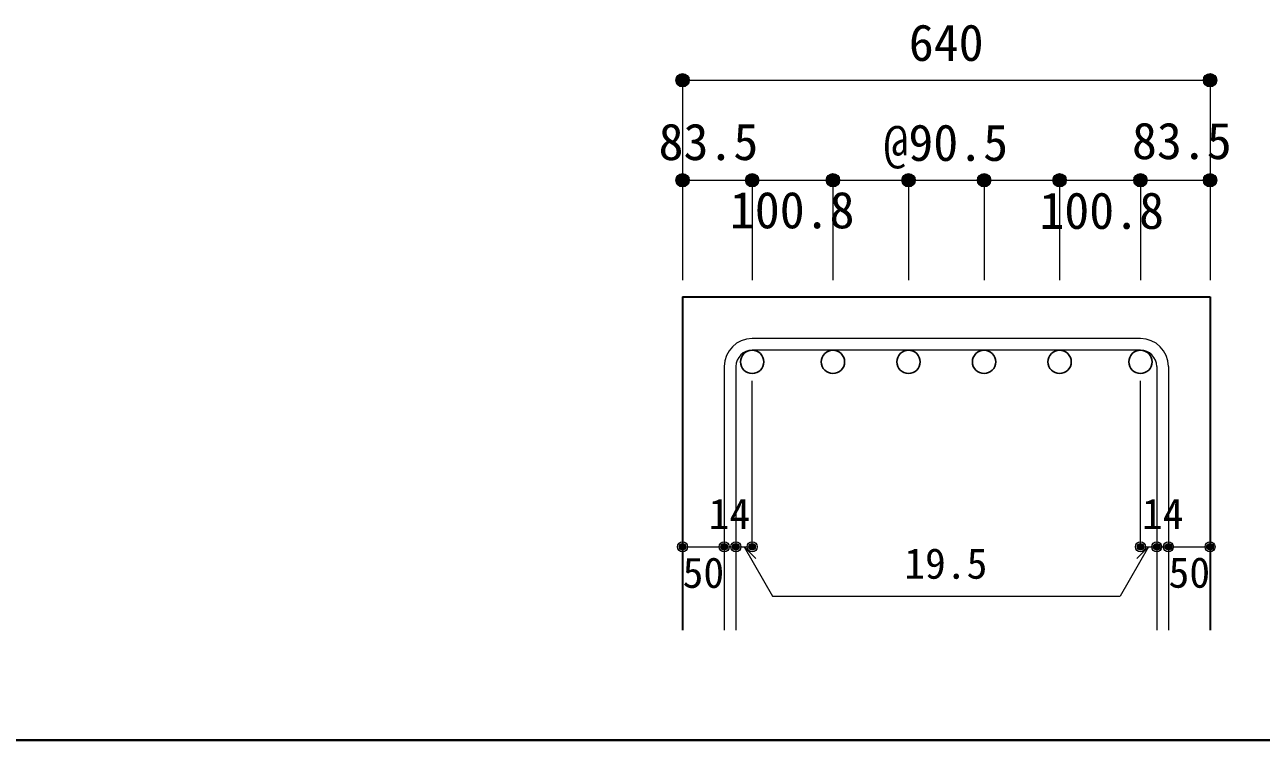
# Model space of a CAD drawing. Units: millimetres at full size, sheet at 1:20; details may follow other scales. Extents: x -3982 to 3969, y -2797 to 2801.
# Drawn here: x -628 to 856, y -2797 to -1938 of the extents above; entities that cross this region are included whole.
import ezdxf
from ezdxf.enums import TextEntityAlignment as Align

# ---------------------------------------------------------------- set-up
doc = ezdxf.new("R2010")
doc.units = ezdxf.units.MM
doc.header["$LTSCALE"] = 20
doc.header["$PDMODE"] = 32
doc.header["$PDSIZE"] = 12
for name, color, linetype, lineweight in [('6-1_躯体線', 2, 'Continuous', 35), ('6-5_梁主筋', 7, 'Continuous', 18), ('6-6_S.T.P.', 7, 'Continuous', 18), ('6-D_寸法', 4, 'Continuous', 9), ('F-0_枠', 6, 'Continuous', 40)]:
    doc.layers.add(name, color=color, linetype=linetype, lineweight=lineweight)
doc.styles.add('ＭＳ ゴシック', font='')
doc.styles.get('ＭＳ ゴシック').set_extended_font_data('MS Gothic')

msp = doc.modelspace()

# ---------------------------------------------------------------- linework, layer by layer
at = {"layer": '6-1_躯体線'}
for p, q in [((161.79, -2264.67), (161.79, -2664.67)), ((161.79, -2264.67), (794.79, -2264.67)), ((794.79, -2264.67), (794.79, -2664.67))]:
    msp.add_line(p, q, dxfattribs=at)
at = {"layer": '6-5_梁主筋', "color": 3, "lineweight": 25}
for centre in [(245.29, -2342.67), (342.29, -2342.67), (432.96, -2342.67), (523.62, -2342.67), (614.29, -2342.67), (711.29, -2342.67)]:
    msp.add_circle(centre, 14, dxfattribs=at)
at = {"layer": '6-6_S.T.P.'}
for p, q in [((711.29, -2314.67), (245.29, -2314.67)), ((711.29, -2328.67), (245.29, -2328.67)), ((211.79, -2348.17), (211.79, -2664.67)), ((225.79, -2348.17), (225.79, -2664.67)), ((730.79, -2348.17), (730.79, -2664.67)), ((744.79, -2348.17), (744.79, -2664.67))]:
    msp.add_line(p, q, dxfattribs=at)
for centre, radius, start, end in [((245.29, -2348.17), 33.5, 90, 180), ((711.29, -2348.17), 33.5, 0, 90), ((245.29, -2348.17), 19.5, 90, 180), ((711.29, -2348.17), 19.5, 0, 90)]:
    msp.add_arc(centre, radius, start, end, dxfattribs=at)
at = {"layer": '6-D_寸法'}
for p, q in [((161.79, -2004.67), (161.79, -2124.67)), ((161.79, -2004.67), (794.79, -2004.67)), ((794.79, -2004.67), (794.79, -2124.67)), ((161.79, -2124.67), (245.29, -2124.67)), ((161.79, -2124.67), (161.79, -2244.67)), ((245.29, -2124.67), (245.29, -2244.67)), ((245.29, -2124.67), (477.84, -2124.67)), ((342.29, -2124.67), (342.29, -2244.67)), ((432.96, -2124.67), (432.96, -2244.67)), ((477.84, -2124.67), (794.79, -2124.67)), ((523.62, -2124.67), (523.62, -2244.67)), ((614.29, -2124.67), (614.29, -2244.67)), ((711.29, -2124.67), (711.29, -2244.67)), ((794.79, -2124.67), (794.79, -2244.67)), ((245.29, -2564.67), (245.29, -2365.34)), ((711.29, -2564.67), (711.29, -2365.34)), ((161.79, -2564.67), (211.79, -2564.67)), ((211.79, -2564.67), (245.29, -2564.67)), ((235.54, -2564.67), (249.68, -2578.81)), ((235.54, -2564.67), (269.76, -2623.95)), ((721.04, -2564.67), (686.82, -2623.95)), ((721.04, -2564.67), (706.9, -2578.81)), ((711.29, -2564.67), (794.79, -2564.67)), ((730.79, -2564.67), (744.79, -2564.67)), ((269.76, -2623.95), (686.82, -2623.95))]:
    msp.add_line(p, q, dxfattribs=at)
for centre, radius in [((161.79, -2004.67), 8), ((161.79, -2004.67), 7.2), ((161.79, -2004.67), 6.4), ((161.79, -2004.67), 5.6), ((161.79, -2004.67), 4.8), ((161.79, -2004.67), 4), ((161.79, -2004.67), 3.2), ((161.79, -2004.67), 2.4), ((161.79, -2004.67), 1.6), ((794.79, -2004.67), 8), ((794.79, -2004.67), 7.2), ((794.79, -2004.67), 6.4), ((794.79, -2004.67), 5.6), ((794.79, -2004.67), 4.8), ((794.79, -2004.67), 4), ((794.79, -2004.67), 3.2), ((794.79, -2004.67), 2.4), ((794.79, -2004.67), 1.6), ((161.79, -2004.67), 0.8), ((794.79, -2004.67), 0.8), ((161.79, -2124.67), 8), ((161.79, -2124.67), 7.2), ((161.79, -2124.67), 6.4), ((161.79, -2124.67), 5.6), ((161.79, -2124.67), 4.8), ((161.79, -2124.67), 4), ((161.79, -2124.67), 3.2), ((245.29, -2124.67), 8), ((245.29, -2124.67), 7.2), ((245.29, -2124.67), 6.4), ((245.29, -2124.67), 5.6), ((245.29, -2124.67), 4.8), ((245.29, -2124.67), 4), ((245.29, -2124.67), 3.2), ((342.29, -2124.67), 8), ((342.29, -2124.67), 7.2), ((342.29, -2124.67), 6.4), ((342.29, -2124.67), 5.6), ((342.29, -2124.67), 4.8), ((342.29, -2124.67), 4), ((342.29, -2124.67), 3.2), ((432.96, -2124.67), 8), ((432.96, -2124.67), 7.2), ((432.96, -2124.67), 6.4), ((432.96, -2124.67), 5.6), ((432.96, -2124.67), 4.8), ((432.96, -2124.67), 4), ((432.96, -2124.67), 3.2), ((523.62, -2124.67), 8), ((523.62, -2124.67), 7.2), ((523.62, -2124.67), 6.4), ((523.62, -2124.67), 5.6), ((523.62, -2124.67), 4.8), ((523.62, -2124.67), 4), ((523.62, -2124.67), 3.2), ((614.29, -2124.67), 8), ((614.29, -2124.67), 7.2), ((614.29, -2124.67), 6.4), ((614.29, -2124.67), 5.6), ((614.29, -2124.67), 4.8), ((614.29, -2124.67), 4), ((614.29, -2124.67), 3.2), ((711.29, -2124.67), 8), ((711.29, -2124.67), 7.2), ((711.29, -2124.67), 6.4), ((711.29, -2124.67), 5.6), ((711.29, -2124.67), 4.8), ((711.29, -2124.67), 4), ((711.29, -2124.67), 3.2), ((794.79, -2124.67), 8), ((794.79, -2124.67), 7.2), ((794.79, -2124.67), 6.4), ((794.79, -2124.67), 5.6), ((794.79, -2124.67), 4.8), ((794.79, -2124.67), 4), ((794.79, -2124.67), 3.2), ((161.79, -2124.67), 2.4), ((161.79, -2124.67), 1.6), ((161.79, -2124.67), 0.8), ((245.29, -2124.67), 2.4), ((245.29, -2124.67), 1.6), ((245.29, -2124.67), 0.8), ((342.29, -2124.67), 2.4), ((342.29, -2124.67), 1.6), ((342.29, -2124.67), 0.8), ((432.96, -2124.67), 2.4), ((432.96, -2124.67), 1.6), ((432.96, -2124.67), 0.8), ((523.62, -2124.67), 2.4), ((523.62, -2124.67), 1.6), ((523.62, -2124.67), 0.8), ((614.29, -2124.67), 2.4), ((614.29, -2124.67), 1.6), ((614.29, -2124.67), 0.8), ((711.29, -2124.67), 2.4), ((711.29, -2124.67), 1.6), ((711.29, -2124.67), 0.8), ((794.79, -2124.67), 2.4), ((794.79, -2124.67), 1.6), ((794.79, -2124.67), 0.8), ((161.79, -2564.67), 4), ((161.79, -2564.67), 3.6), ((161.79, -2564.67), 3.2), ((161.79, -2564.67), 2.8), ((161.79, -2564.67), 2.4), ((161.79, -2564.67), 2), ((161.79, -2564.67), 1.6), ((161.79, -2564.67), 1.2), ((161.79, -2564.67), 0.8), ((161.79, -2564.67), 0.4), ((211.79, -2564.67), 4), ((211.79, -2564.67), 3.6), ((211.79, -2564.67), 3.2), ((211.79, -2564.67), 2.8), ((211.79, -2564.67), 2.4), ((211.79, -2564.67), 2), ((211.79, -2564.67), 1.6), ((211.79, -2564.67), 1.2), ((211.79, -2564.67), 0.8), ((211.79, -2564.67), 0.4), ((225.79, -2564.67), 4), ((225.79, -2564.67), 3.6), ((225.79, -2564.67), 3.2), ((225.79, -2564.67), 2.8), ((225.79, -2564.67), 2.4), ((225.79, -2564.67), 2), ((225.79, -2564.67), 1.6), ((225.79, -2564.67), 1.2), ((225.79, -2564.67), 0.8), ((225.79, -2564.67), 0.4), ((245.29, -2564.67), 4), ((245.29, -2564.67), 3.6), ((245.29, -2564.67), 3.2), ((245.29, -2564.67), 2.8), ((245.29, -2564.67), 2.4), ((245.29, -2564.67), 2), ((245.29, -2564.67), 1.6), ((245.29, -2564.67), 1.2), ((245.29, -2564.67), 0.8), ((245.29, -2564.67), 0.4), ((711.29, -2564.67), 4), ((711.29, -2564.67), 3.6), ((711.29, -2564.67), 3.2), ((711.29, -2564.67), 2.8), ((711.29, -2564.67), 2.4), ((711.29, -2564.67), 2), ((711.29, -2564.67), 1.6), ((711.29, -2564.67), 1.2), ((711.29, -2564.67), 0.8), ((711.29, -2564.67), 0.4), ((730.79, -2564.67), 4), ((730.79, -2564.67), 3.6), ((730.79, -2564.67), 3.2), ((730.79, -2564.67), 2.8), ((730.79, -2564.67), 2.4), ((730.79, -2564.67), 2), ((730.79, -2564.67), 1.6), ((730.79, -2564.67), 1.2), ((730.79, -2564.67), 0.8), ((730.79, -2564.67), 0.4), ((744.79, -2564.67), 4), ((744.79, -2564.67), 3.6), ((744.79, -2564.67), 3.2), ((744.79, -2564.67), 2.8), ((744.79, -2564.67), 2.4), ((744.79, -2564.67), 2), ((744.79, -2564.67), 1.6), ((744.79, -2564.67), 1.2), ((744.79, -2564.67), 0.8), ((744.79, -2564.67), 0.4), ((794.79, -2564.67), 4), ((794.79, -2564.67), 3.6), ((794.79, -2564.67), 3.2), ((794.79, -2564.67), 2.8), ((794.79, -2564.67), 2.4), ((794.79, -2564.67), 2), ((794.79, -2564.67), 1.6), ((794.79, -2564.67), 1.2), ((794.79, -2564.67), 0.8), ((794.79, -2564.67), 0.4)]:
    msp.add_circle(centre, radius, dxfattribs=at)
at = {"layer": '6-D_寸法', "color": 7}
for p in [(161.79, -2004.67), (794.79, -2004.67), (161.79, -2124.67), (245.29, -2124.67), (342.29, -2124.67), (432.96, -2124.67), (523.62, -2124.67), (614.29, -2124.67), (711.29, -2124.67), (794.79, -2124.67), (161.79, -2564.67), (211.79, -2564.67), (225.79, -2564.67), (245.29, -2564.67), (711.29, -2564.67), (730.79, -2564.67), (744.79, -2564.67), (794.79, -2564.67)]:
    msp.add_point(p, dxfattribs=at)
at = {"layer": 'F-0_枠'}
msp.add_line((3969.4, -2796.83), (-3981.92, -2796.83), dxfattribs=at)

# ---------------------------------------------------------------- texts
at = {"layer": '6-D_寸法', "style": 'ＭＳ ゴシック'}
for s, height, p in [('640', 43.99, (433.29, -1994.67)), ('83.5', 43.99, (133, -2113.69)), ('@90.5', 43.99, (402.84, -2114.67)), ('83.5', 43.99, (701.13, -2112.51)), ('100.8', 43.99, (218.53, -2195.58)), ('100.8', 43.99, (589.99, -2196.27)), ('14', 36.66, (193.04, -2554.37)), ('14', 36.66, (713.03, -2554.37)), ('19.5', 36.66, (427.84, -2613.95)), ('50', 36.66, (161.81, -2624.92)), ('50', 36.66, (745.03, -2624.76))]:
    msp.add_text(s, height=height, dxfattribs=at).set_placement(p, align=Align.BOTTOM_LEFT)

doc.saveas('drawing.dxf')
